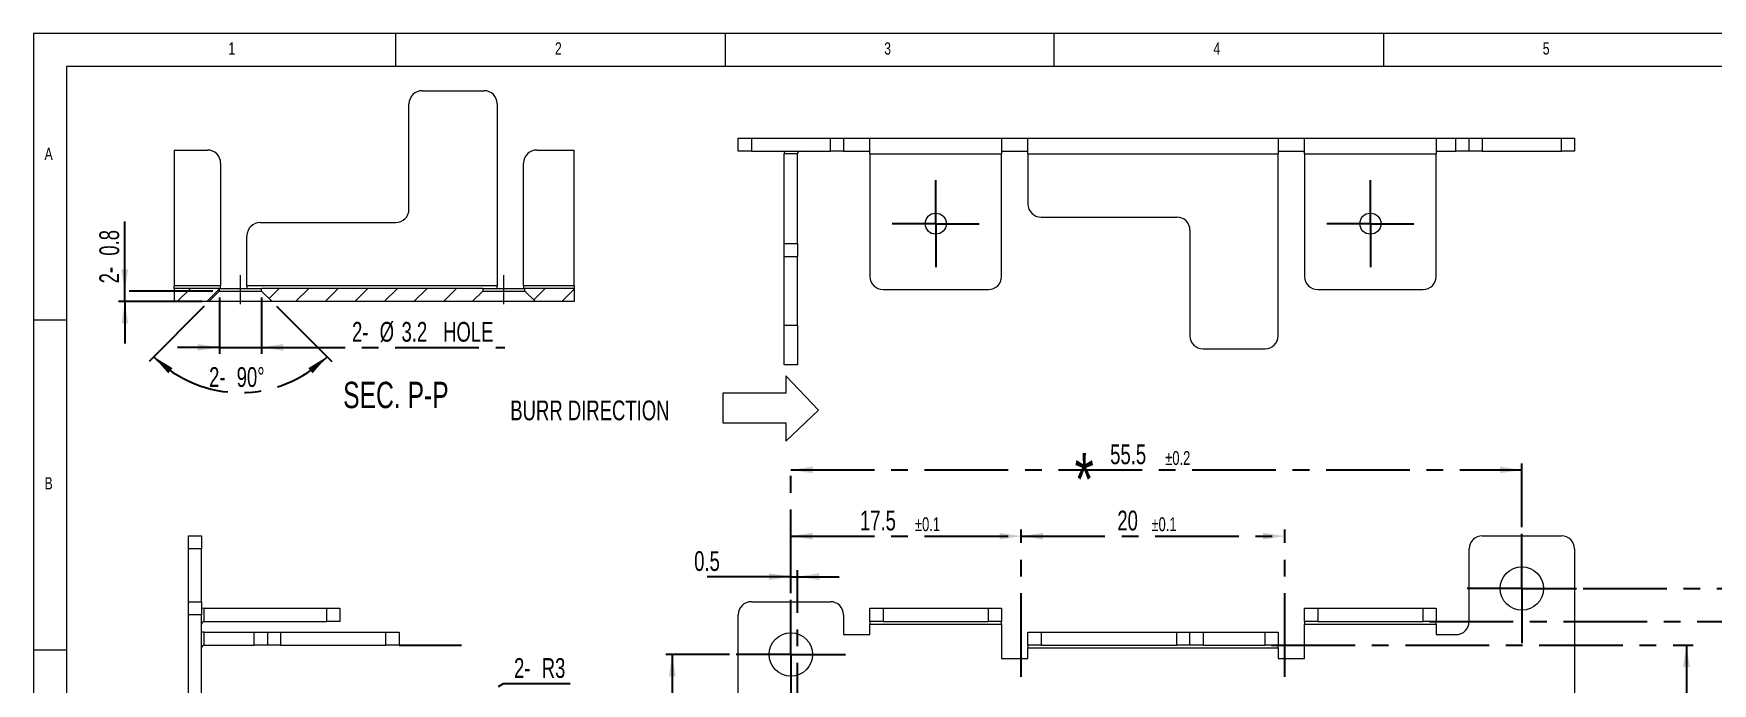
# Model space of a CAD drawing. Header units: millimetres. Extents: x 5 to 415, y 5 to 292.
# Drawn here: x 5 to 259.9, y 193.4 to 292 of the extents above; entities that cross this region are included whole.
import ezdxf

# ---------------------------------------------------------------- set-up
doc = ezdxf.new("R2010")
doc.units = ezdxf.units.MM
doc.linetypes.add('CENTERX2', pattern=[20.32, 12.7, -2.54, 2.54, -2.54])
doc.layers.add('CENTER_LINE', color=7, linetype='CENTERX2')
doc.styles.add('SLDTEXTSTYLE0', font='TXT', dxfattribs={"width": 0.7})
doc.styles.add('SLDTEXTSTYLE4', font='TXT', dxfattribs={"width": 0.75})
doc.dimstyles.new('SLDDIMSTYLE11', dxfattribs={"dimtxt": 3, "dimasz": 3.302, "dimexe": 0, "dimexo": 0.0625, "dimgap": 0.75, "dimtad": 1, "dimlfac": 0.5, "dimrnd": 1e-09, "dimdsep": 46, "dimtxsty": 'SLDTEXTSTYLE0', "dimsah": 1, "dimcen": 0.09, "dimadec": 0, "dimazin": 2, "dimtfac": 1, "dimtmove": 0, "dimatfit": 0, "dimfxl": 1, "dimfrac": 2, "dimtolj": 1, "dimtzin": 12, "dimarcsym": 0})
doc.dimstyles.new('SLDDIMSTYLE12', dxfattribs={"dimtxt": 3, "dimasz": 3.302, "dimexe": 0, "dimexo": 0.0625, "dimgap": 0.75, "dimtad": 1, "dimdec": 1, "dimlfac": 0.5, "dimrnd": 1e-09, "dimzin": 12, "dimdsep": 46, "dimtxsty": 'SLDTEXTSTYLE0', "dimsah": 1, "dimcen": 0.09, "dimadec": 0, "dimazin": 3, "dimtol": 1, "dimtp": 0.1, "dimtm": 0.1, "dimtfac": 1, "dimtdec": 1, "dimtofl": 0, "dimtmove": 0, "dimatfit": 3, "dimfxl": 1, "dimfrac": 2, "dimtolj": 1, "dimarcsym": 0})
doc.dimstyles.new('SLDDIMSTYLE14', dxfattribs={"dimtxt": 3, "dimasz": 3.302, "dimexe": 0, "dimexo": 0.0625, "dimgap": 0.75, "dimtad": 1, "dimdec": 4, "dimlfac": 0.5, "dimzin": 12, "dimdsep": 46, "dimtxsty": 'SLDTEXTSTYLE0', "dimsah": 1, "dimcen": 0.09, "dimazin": 3, "dimtfac": 1, "dimtofl": 0, "dimtmove": 0, "dimatfit": 3, "dimfxl": 1, "dimfrac": 2, "dimtolj": 1, "dimtzin": 12, "dimarcsym": 0})
doc.dimstyles.new('SLDDIMSTYLE2', dxfattribs={"dimtxt": 3, "dimasz": 3.302, "dimexe": 0, "dimexo": 0.0625, "dimgap": 0.75, "dimtad": 1, "dimlfac": 0.5, "dimrnd": 1e-09, "dimzin": 12, "dimdsep": 46, "dimtxsty": 'SLDTEXTSTYLE0', "dimsah": 1, "dimcen": 0.09, "dimadec": 0, "dimazin": 3, "dimtfac": 1, "dimtofl": 0, "dimtmove": 0, "dimatfit": 3, "dimfxl": 1, "dimfrac": 2, "dimtolj": 1, "dimtzin": 12, "dimarcsym": 0})
doc.dimstyles.new('SLDDIMSTYLE3', dxfattribs={"dimtxt": 3, "dimasz": 3.302, "dimexe": 0, "dimexo": 0.0625, "dimgap": 0.75, "dimtad": 1, "dimlfac": 0.5, "dimrnd": 1e-09, "dimzin": 12, "dimdsep": 46, "dimtxsty": 'SLDTEXTSTYLE0', "dimsah": 1, "dimcen": 0.09, "dimadec": 0, "dimazin": 3, "dimtol": 1, "dimtp": 0.2, "dimtm": 0.2, "dimtfac": 1, "dimtofl": 0, "dimtmove": 0, "dimatfit": 3, "dimfxl": 1, "dimfrac": 2, "dimtolj": 1, "dimarcsym": 0})
doc.dimstyles.new('SLDDIMSTYLE4', dxfattribs={"dimtxt": 3, "dimasz": 3.302, "dimexe": 0, "dimexo": 0.0625, "dimgap": 0.75, "dimtad": 1, "dimlfac": 0.5, "dimrnd": 1e-09, "dimzin": 12, "dimdsep": 46, "dimtxsty": 'SLDTEXTSTYLE0', "dimsah": 1, "dimcen": 0.09, "dimadec": 0, "dimazin": 3, "dimtfac": 1, "dimtmove": 0, "dimatfit": 0, "dimfxl": 1, "dimfrac": 2, "dimtolj": 1, "dimtzin": 12, "dimarcsym": 0})
doc.dimstyles.new('SLDDIMSTYLE5', dxfattribs={"dimtxt": 3, "dimasz": 3.302, "dimexe": 0, "dimexo": 0.0625, "dimgap": 0.75, "dimtad": 0, "dimtih": 1, "dimtoh": 1, "dimlfac": 0.5, "dimrnd": 1e-09, "dimzin": 12, "dimdsep": 46, "dimtxsty": 'SLDTEXTSTYLE0', "dimsah": 1, "dimcen": 0, "dimadec": 0, "dimazin": 3, "dimtfac": 1, "dimtofl": 0, "dimtmove": 0, "dimatfit": 3, "dimfxl": 1, "dimfrac": 2, "dimtolj": 1, "dimtzin": 12, "dimarcsym": 0})
doc.dimstyles.new('SLDDIMSTYLE8', dxfattribs={"dimtxt": 0.18, "dimasz": 3.302, "dimexe": 0, "dimexo": 0.0625, "dimgap": 0, "dimtad": 0, "dimtih": 1, "dimtoh": 1, "dimdec": 0, "dimrnd": 1e-09, "dimzin": 0, "dimdsep": 46, "dimtxsty": 'Standard', "dimblk1": 'NONE', "dimblk2": 'NONE', "dimsah": 1, "dimcen": 0.09, "dimadec": 0, "dimazin": 0, "dimtfac": 3.302, "dimtdec": 0, "dimtofl": 0, "dimtmove": 0, "dimatfit": 3, "dimldrblk": 'NONE', "dimfxl": 1, "dimfrac": 2, "dimtolj": 1, "dimtzin": 0, "dimarcsym": 0})

# ---------------------------------------------------------------- blocks, each defined once
blk = doc.blocks.new('_D_15')
at = {"layer": 'CENTER_LINE'}
for p, q in [((119.99, 209.58), (105.31, 209.58)), ((119.99, 207.08), (119.99, 210.58)), ((119.99, 209.58), (120.99, 209.58)), ((120.99, 183.78), (120.99, 210.58)), ((120.99, 209.58), (127.34, 209.58))]:
    blk.add_line(p, q, dxfattribs=at)
for points in [[(119.99, 209.58), (116.69, 210.09), (116.69, 209.07)], [(120.99, 209.58), (124.3, 209.07), (124.3, 210.09)]]:
    blk.add_solid(points, dxfattribs=at)
at = {"layer": 'CENTER_LINE', "insert": (105.31, 213.45), "char_height": 3, "attachment_point": 1, "style": 'SLDTEXTSTYLE0'}
blk.add_mtext('0.5', dxfattribs=at)
blk = doc.blocks.new('_D_16')
at = {"layer": 'CENTER_LINE'}
for p, q in [((119.99, 207.08), (119.99, 226.78)), ((119.99, 225.78), (230.99, 225.78)), ((230.99, 217.08), (230.99, 226.78))]:
    blk.add_line(p, q, dxfattribs=at)
for points in [[(119.99, 225.78), (123.3, 225.28), (123.3, 226.29)], [(230.99, 225.78), (227.69, 226.29), (227.69, 225.28)]]:
    blk.add_solid(points, dxfattribs=at)
at = {"layer": 'CENTER_LINE', "attachment_point": 1, "style": 'SLDTEXTSTYLE0'}
for s, insert, char_height in [('55.5', (168.48, 229.65), 3), ('±0.2', (176.84, 228.64), 2.1)]:
    blk.add_mtext(s, dxfattribs=dict(at, insert=insert, char_height=char_height))
blk = doc.blocks.new('_D_17')
at = {"layer": 'CENTER_LINE'}
for p, q in [((154.99, 194.38), (154.99, 216.73)), ((194.99, 194.38), (194.99, 216.73)), ((154.99, 215.73), (194.99, 215.73))]:
    blk.add_line(p, q, dxfattribs=at)
for points in [[(154.99, 215.73), (158.3, 215.22), (158.3, 216.24)], [(194.99, 215.73), (191.69, 216.24), (191.69, 215.22)]]:
    blk.add_solid(points, dxfattribs=at)
at = {"layer": 'CENTER_LINE', "attachment_point": 1, "style": 'SLDTEXTSTYLE0'}
for s, insert, char_height in [('20', (169.57, 219.6), 3), ('±0.1', (174.75, 218.59), 2.1)]:
    blk.add_mtext(s, dxfattribs=dict(at, insert=insert, char_height=char_height))
blk = doc.blocks.new('_D_22')
at = {"layer": 'CENTER_LINE'}
for p, q in [((119.99, 207.08), (119.99, 216.73)), ((154.99, 194.38), (154.99, 216.73)), ((119.99, 215.73), (154.99, 215.73))]:
    blk.add_line(p, q, dxfattribs=at)
for points in [[(119.99, 215.73), (123.3, 215.22), (123.3, 216.24)], [(154.99, 215.73), (151.69, 216.24), (151.69, 215.22)]]:
    blk.add_solid(points, dxfattribs=at)
at = {"layer": 'CENTER_LINE', "attachment_point": 1, "style": 'SLDTEXTSTYLE0'}
for s, insert, char_height in [('17.5', (130.48, 219.6), 3), ('±0.1', (138.84, 218.59), 2.1)]:
    blk.add_mtext(s, dxfattribs=dict(at, insert=insert, char_height=char_height))
blk = doc.blocks.new('_D_23')
at = {"layer": 'CENTER_LINE'}
for p, q in [((110.69, 197.78), (100.99, 197.78)), ((101.99, 197.78), (101.99, 117.78)), ((110.69, 117.78), (100.99, 117.78))]:
    blk.add_line(p, q, dxfattribs=at)
for points in [[(101.99, 197.78), (101.49, 194.48), (102.5, 194.48)], [(101.99, 117.78), (102.5, 121.09), (101.49, 121.09)]]:
    blk.add_solid(points, dxfattribs=at)
at = {"layer": 'CENTER_LINE', "attachment_point": 1, "rotation": 90, "style": 'SLDTEXTSTYLE0'}
for s, insert, char_height in [('±0.2', (99.14, 157.54), 2.1), ('40', (98.13, 152.36), 3)]:
    blk.add_mtext(s, dxfattribs=dict(at, insert=insert, char_height=char_height))
blk = doc.blocks.new('_D_30')
at = {"layer": 'CENTER_LINE'}
for p, q in [((240.29, 207.78), (272.97, 207.78)), ((271.97, 207.78), (271.97, 107.78)), ((240.29, 107.78), (272.97, 107.78))]:
    blk.add_line(p, q, dxfattribs=at)
for points in [[(271.97, 207.78), (271.47, 204.48), (272.48, 204.48)], [(271.97, 107.78), (272.48, 111.09), (271.47, 111.09)]]:
    blk.add_solid(points, dxfattribs=at)
at = {"layer": 'CENTER_LINE', "attachment_point": 1, "rotation": 90, "style": 'SLDTEXTSTYLE0'}
for s, insert, char_height in [('±0.2', (269.12, 157.54), 2.1), ('50', (268.11, 152.36), 3)]:
    blk.add_mtext(s, dxfattribs=dict(at, insert=insert, char_height=char_height))
blk = doc.blocks.new('_D_33')
at = {"layer": 'CENTER_LINE'}
for p, q in [((216.99, 202.78), (263.07, 202.78)), ((262.07, 112.78), (262.07, 202.78)), ((216.99, 112.78), (263.07, 112.78))]:
    blk.add_line(p, q, dxfattribs=at)
for points in [[(262.07, 202.78), (261.57, 199.48), (262.58, 199.48)], [(262.07, 112.78), (262.58, 116.09), (261.57, 116.09)]]:
    blk.add_solid(points, dxfattribs=at)
at = {"layer": 'CENTER_LINE', "char_height": 3, "attachment_point": 1, "rotation": 90, "style": 'SLDTEXTSTYLE0'}
for s, insert in [('(BENDING)', (261.7, 148.67)), ('45', (258.2, 155.77))]:
    blk.add_mtext(s, dxfattribs=dict(at, insert=insert))
blk = doc.blocks.new('_D_34')
at = {"layer": 'CENTER_LINE'}
for p, q in [((192.99, 199.18), (256.99, 199.18)), ((255.99, 199.18), (255.99, 116.38)), ((192.99, 116.38), (256.99, 116.38))]:
    blk.add_line(p, q, dxfattribs=at)
for points in [[(255.99, 199.18), (255.49, 195.88), (256.5, 195.88)], [(255.99, 116.38), (256.5, 119.69), (255.49, 119.69)]]:
    blk.add_solid(points, dxfattribs=at)
at = {"layer": 'CENTER_LINE', "attachment_point": 1, "rotation": 90, "style": 'SLDTEXTSTYLE0'}
for s, insert, char_height in [('±0.2', (253.14, 159.13), 2.1), ('41.4', (252.13, 150.77), 3)]:
    blk.add_mtext(s, dxfattribs=dict(at, insert=insert, char_height=char_height))
blk = doc.blocks.new('SW_CENTERMARKSYMBOL_3')
at = {"layer": 'CENTER_LINE', "color": 0}
for p, q in [((0, 5), (0, 8.3)), ((0, 0), (0, 5)), ((-5, 0), (-8.3, 0)), ((0, 0), (-5, 0)), ((0, 0), (0, -5)), ((0, 0), (5, 0)), ((5, 0), (8.3, 0)), ((0, -5), (0, -8.3))]:
    blk.add_line(p, q, dxfattribs=at)
blk = doc.blocks.new('SW_CENTERMARKSYMBOL_4')
at = {"layer": 'CENTER_LINE', "color": 0}
for p, q in [((0, 5), (0, 8.3)), ((0, 0), (0, 5)), ((-5, 0), (-8.3, 0)), ((0, 0), (-5, 0)), ((0, 0), (0, -5)), ((0, 0), (5, 0)), ((5, 0), (8.3, 0)), ((0, -5), (0, -8.3))]:
    blk.add_line(p, q, dxfattribs=at)
blk = doc.blocks.new('_D_35')
at = {"layer": 'CENTER_LINE'}
for p, q in [((30.9, 250.63), (22.53, 242.26)), ((41.91, 250.63), (50.28, 242.26))]:
    blk.add_line(p, q, dxfattribs=at)
blk.add_arc((36.41, 256.13), 18.62, 225, 315, dxfattribs=at)
for points in [[(23.24, 242.97), (25.44, 240.45), (26.1, 241.23)], [(49.57, 242.97), (46.72, 241.23), (47.37, 240.45)]]:
    blk.add_solid(points, dxfattribs=at)
at = {"layer": 'CENTER_LINE', "char_height": 3, "attachment_point": 1, "style": 'SLDTEXTSTYLE0'}
for s, insert in [('2-', (31.65, 241.38)), ('90°', (35.84, 241.38))]:
    blk.add_mtext(s, dxfattribs=dict(at, insert=insert))
blk = doc.blocks.new('_D_36')
at = {"layer": 'CENTER_LINE'}
for p, q in [((18.85, 252.93), (18.85, 263.47)), ((32.21, 252.93), (17.85, 252.93)), ((18.85, 251.33), (18.85, 252.93)), ((30.61, 251.33), (17.85, 251.33)), ((18.85, 251.33), (18.85, 244.98))]:
    blk.add_line(p, q, dxfattribs=at)
for points in [[(18.85, 252.93), (19.36, 256.23), (18.34, 256.23)], [(18.85, 251.33), (18.34, 248.03), (19.36, 248.03)]]:
    blk.add_solid(points, dxfattribs=at)
at = {"layer": 'CENTER_LINE', "char_height": 3, "attachment_point": 1, "rotation": 90, "style": 'SLDTEXTSTYLE0'}
for s, insert in [('0.8', (14.99, 258.29)), ('2-', (14.99, 254.1))]:
    blk.add_mtext(s, dxfattribs=dict(at, insert=insert))
blk = doc.blocks.new('_D_37')
at = {"layer": 'CENTER_LINE'}
for p, q in [((33.21, 251.93), (33.21, 243.38)), ((39.61, 251.93), (39.61, 243.38)), ((33.21, 244.38), (26.86, 244.38)), ((33.21, 244.38), (39.61, 244.38)), ((39.61, 244.38), (76.55, 244.38))]:
    blk.add_line(p, q, dxfattribs=at)
for points in [[(33.21, 244.38), (29.91, 244.88), (29.91, 243.87)], [(39.61, 244.38), (42.91, 243.87), (42.91, 244.88)]]:
    blk.add_solid(points, dxfattribs=at)
at = {"layer": 'CENTER_LINE', "char_height": 3, "attachment_point": 1, "style": 'SLDTEXTSTYLE0'}
for s, insert in [('2-', (53.36, 248.24)), ('%%c', (57.55, 248.24)), ('3.2', (60.87, 248.24)), ('HOLE', (67.18, 248.24))]:
    blk.add_mtext(s, dxfattribs=dict(at, insert=insert))
blk = doc.blocks.new('_D_44')
at = {"layer": 'CENTER_LINE'}
for p, q in [((62.18, 185.65), (76.38, 193.35)), ((76.38, 193.35), (86.49, 193.35)), ((56.91, 182.78), (62.18, 185.65))]:
    blk.add_line(p, q, dxfattribs=at)
blk.add_solid([(62.18, 185.65), (65.33, 186.77), (64.84, 187.67)], dxfattribs=at)
at = {"layer": 'CENTER_LINE', "char_height": 3, "attachment_point": 1, "style": 'SLDTEXTSTYLE0'}
for s, insert in [('2-', (77.96, 197.22)), ('R3', (82.16, 197.22))]:
    blk.add_mtext(s, dxfattribs=dict(at, insert=insert))
blk = doc.blocks.new('_None')
blk = doc.blocks.new('SW_CENTERMARKSYMBOL_12')
at = {"layer": 'CENTER_LINE', "color": 0}
for p, q in [((0, 5), (0, 6.6)), ((0, 0), (0, 5)), ((-5, 0), (-6.6, 0)), ((0, 0), (-5, 0)), ((0, 0), (0, -5)), ((0, 0), (5, 0)), ((5, 0), (6.6, 0)), ((0, -5), (0, -6.6))]:
    blk.add_line(p, q, dxfattribs=at)
blk = doc.blocks.new('SW_CENTERMARKSYMBOL_13')
at = {"layer": 'CENTER_LINE', "color": 0}
for p, q in [((0, 5), (0, 6.6)), ((0, 0), (0, 5)), ((-5, 0), (-6.6, 0)), ((0, 0), (-5, 0)), ((0, 0), (0, -5)), ((0, 0), (5, 0)), ((5, 0), (6.6, 0)), ((0, -5), (0, -6.6))]:
    blk.add_line(p, q, dxfattribs=at)

msp = doc.modelspace()

# ---------------------------------------------------------------- hatches: boundary and pattern name
at = {"layer": 'CENTER_LINE', "linetype": 'Continuous', "lineweight": 18}
h = msp.add_hatch(dxfattribs=at)
h.set_pattern_fill('ANSI31', color=256, style=0)
h.paths.add_polyline_path([(26.36902, 251.33255), (31.60703, 251.33255), (33.20703, 252.93255), (33.20703, 253.33255), (26.36902, 253.33255)], flags=0)
h = msp.add_hatch(dxfattribs=at)
h.set_pattern_fill('ANSI31', color=256, style=0)
h.paths.add_polyline_path([(73.20703, 252.93255), (73.20703, 253.33255), (39.60703, 253.33255), (39.60703, 252.93255), (41.20703, 251.33255), (71.60703, 251.33255)], flags=0)
h = msp.add_hatch(dxfattribs=at)
h.set_pattern_fill('ANSI31', color=256, style=0)
h.paths.add_polyline_path([(81.20703, 251.33255), (87.10405, 251.33255), (87.10405, 253.33255), (79.60703, 253.33255), (79.60703, 252.93255)], flags=0)

# ---------------------------------------------------------------- linework, layer by layer
at = {"color": 7, "linetype": 'Continuous', "lineweight": 18}
for p, q in [((415, 292), (5, 292)), ((5, 292), (5, 5)), ((60, 287), (60, 292)), ((110, 292), (110, 287)), ((160, 287), (160, 292)), ((210, 292), (210, 287)), ((410.25049, 287), (10, 287)), ((10, 287), (10, 10)), ((64.00703, 283.33255), (73.40703, 283.33255)), ((62.00703, 265.33255), (62.00703, 281.33255)), ((75.40703, 281.33255), (75.40703, 253.73255)), ((111.99486, 274.15408), (111.99486, 276.15408)), ((111.99486, 276.15408), (113.99486, 276.15408)), ((113.99486, 276.15408), (113.99486, 274.15408)), ((113.99486, 276.15408), (125.99486, 276.15408)), ((125.99486, 274.15408), (125.99486, 276.15408)), ((125.99486, 276.15408), (127.99486, 276.15408)), ((127.99486, 276.15408), (127.99486, 274.15408)), ((127.99486, 276.15408), (131.99486, 276.15408)), ((131.99486, 273.75408), (131.99486, 276.15408)), ((131.99486, 276.15408), (151.99486, 276.15408)), ((151.99486, 276.15408), (151.99486, 273.75408)), ((151.99486, 276.15408), (155.99486, 276.15408)), ((155.99486, 273.75408), (155.99486, 276.15408)), ((155.99486, 276.15408), (193.99486, 276.15408)), ((193.99486, 276.15408), (193.99486, 273.75408)), ((193.99486, 276.15408), (197.99486, 276.15408)), ((197.99486, 273.75408), (197.99486, 276.15408)), ((197.99486, 276.15408), (217.99486, 276.15408)), ((217.99486, 276.15408), (217.99486, 273.75408)), ((217.99486, 276.15408), (220.99486, 276.15408)), ((220.99486, 274.15408), (220.99486, 276.15408)), ((220.99486, 276.15408), (222.99486, 276.15408)), ((222.99486, 274.15408), (222.99486, 276.15408)), ((222.99486, 276.15408), (224.99486, 276.15408)), ((224.99486, 276.15408), (224.99486, 274.15408)), ((224.99486, 276.15408), (236.99486, 276.15408)), ((236.99486, 274.15408), (236.99486, 276.15408)), ((236.99486, 276.15408), (238.99486, 276.15408)), ((238.99486, 276.15408), (238.99486, 274.15408)), ((26.36902, 274.33255), (31.40703, 274.33255)), ((26.36902, 274.33255), (26.36902, 253.73255)), ((81.40703, 274.33255), (87.10405, 274.33255)), ((87.10405, 253.73255), (87.10405, 274.33255)), ((113.99486, 274.15408), (111.99486, 274.15408)), ((113.99486, 274.15408), (125.99486, 274.15408)), ((119.02842, 274.15408), (118.99486, 273.75408)), ((120.99486, 273.75408), (118.99486, 273.75408)), ((118.99486, 260.15408), (118.99486, 273.75408)), ((120.99486, 260.15408), (120.99486, 273.75408)), ((127.99486, 274.15408), (125.99486, 274.15408)), ((127.99486, 274.15408), (131.99486, 274.15408)), ((131.99486, 273.75408), (131.99486, 255.15408)), ((131.99486, 273.75408), (151.99486, 273.75408)), ((151.99486, 274.15408), (155.99486, 274.15408)), ((151.99486, 255.15408), (151.99486, 273.75408)), ((155.99486, 273.75408), (155.99486, 266.15408)), ((155.99486, 273.75408), (193.99486, 273.75408)), ((193.99486, 274.15408), (197.99486, 274.15408)), ((193.99486, 246.15408), (193.99486, 273.75408)), ((197.99486, 273.75408), (197.99486, 255.15408)), ((197.99486, 273.75408), (217.99486, 273.75408)), ((217.99486, 274.15408), (220.99486, 274.15408)), ((217.99486, 255.15408), (217.99486, 273.75408)), ((222.99486, 274.15408), (220.99486, 274.15408)), ((224.99486, 274.15408), (222.99486, 274.15408)), ((224.99486, 274.15408), (236.99486, 274.15408)), ((238.99486, 274.15408), (236.99486, 274.15408)), ((33.40703, 272.33255), (33.40703, 253.73255)), ((79.40703, 253.73255), (79.40703, 272.33255)), ((39.40703, 263.33255), (60.00703, 263.33255)), ((157.99486, 264.15408), (178.59486, 264.15408)), ((37.40703, 253.73255), (37.40703, 261.33255)), ((118.99486, 260.15408), (120.99486, 260.15408)), ((118.99486, 258.15408), (118.99486, 260.15408)), ((120.99486, 260.15408), (120.99486, 258.15408)), ((180.59486, 262.15408), (180.59486, 246.15408)), ((118.99486, 258.15408), (120.99486, 258.15408)), ((118.99486, 247.75408), (118.99486, 258.15408)), ((120.99486, 247.75408), (120.99486, 258.15408)), ((33.40703, 253.73255), (26.36902, 253.73255)), ((26.36902, 253.33255), (26.36902, 253.73255)), ((26.36902, 253.33255), (26.36902, 251.33255)), ((33.20703, 253.33255), (26.36902, 253.33255)), ((33.20703, 252.93255), (31.60703, 251.33255)), ((33.20703, 253.33255), (33.20703, 252.93255)), ((33.20703, 253.33255), (39.60703, 253.33255)), ((33.20703, 252.93255), (39.60703, 252.93255)), ((33.40703, 253.33255), (33.40703, 253.73255)), ((75.40703, 253.73255), (37.40703, 253.73255)), ((37.40703, 253.73255), (37.40703, 253.33255)), ((39.60703, 252.93255), (39.60703, 253.33255)), ((73.20703, 253.33255), (39.60703, 253.33255)), ((41.20703, 251.33255), (39.60703, 252.93255)), ((73.20703, 252.93255), (71.60703, 251.33255)), ((73.20703, 253.33255), (73.20703, 252.93255)), ((73.20703, 253.33255), (79.60703, 253.33255)), ((73.20703, 252.93255), (79.60703, 252.93255)), ((75.40703, 253.33255), (75.40703, 253.73255)), ((79.40703, 253.73255), (79.40703, 253.33255)), ((87.10405, 253.73255), (79.40703, 253.73255)), ((79.60703, 252.93255), (79.60703, 253.33255)), ((87.10405, 253.33255), (79.60703, 253.33255)), ((81.20703, 251.33255), (79.60703, 252.93255)), ((87.10405, 253.73255), (87.10405, 253.33255)), ((87.10405, 253.33255), (87.10405, 251.33255)), ((133.99486, 253.15408), (149.99486, 253.15408)), ((199.99486, 253.15408), (215.99486, 253.15408)), ((31.60703, 251.33255), (26.36902, 251.33255)), ((41.20703, 251.33255), (31.60703, 251.33255)), ((71.60703, 251.33255), (41.20703, 251.33255)), ((81.20703, 251.33255), (71.60703, 251.33255)), ((87.10405, 251.33255), (81.20703, 251.33255)), ((10, 248.5), (5, 248.5)), ((118.99486, 247.75408), (120.99486, 247.75408)), ((118.99486, 241.75408), (118.99486, 247.75408)), ((120.99486, 247.75408), (120.99486, 241.75408)), ((182.59486, 244.15408), (191.99486, 244.15408)), ((120.99486, 241.75408), (118.99486, 241.75408)), ((28.51091, 215.78309), (30.51091, 215.78309)), ((28.51091, 213.78309), (28.51091, 215.78309)), ((30.51091, 215.78309), (30.51091, 213.78309)), ((224.99486, 215.78309), (236.99486, 215.78309)), ((30.51091, 213.78309), (28.51091, 213.78309)), ((28.51091, 205.78309), (28.51091, 213.78309)), ((30.51091, 205.78309), (30.51091, 213.78309)), ((222.99486, 202.78309), (222.99486, 213.78309)), ((238.99486, 213.78309), (238.99486, 101.78309)), ((28.51091, 205.78309), (30.51091, 205.78309)), ((28.51091, 203.78309), (28.51091, 205.78309)), ((30.51091, 205.78309), (30.51091, 203.78309)), ((30.91091, 204.78309), (30.51091, 204.74952)), ((30.91091, 202.78309), (30.91091, 204.78309)), ((30.91091, 204.78309), (49.51091, 204.78309)), ((49.51091, 202.78309), (49.51091, 204.78309)), ((49.51091, 204.78309), (51.51091, 204.78309)), ((51.51091, 204.78309), (51.51091, 202.78309)), ((113.99486, 205.78309), (125.99486, 205.78309)), ((131.99486, 202.78309), (131.99486, 204.78309)), ((131.99486, 204.78309), (133.99486, 204.78309)), ((133.99486, 204.78309), (133.99486, 202.78309)), ((133.99486, 204.78309), (149.99486, 204.78309)), ((149.99486, 202.78309), (149.99486, 204.78309)), ((149.99486, 204.78309), (151.99486, 204.78309)), ((151.99486, 204.78309), (151.99486, 202.78309)), ((197.99486, 202.78309), (197.99486, 204.78309)), ((197.99486, 204.78309), (199.99486, 204.78309)), ((199.99486, 204.78309), (199.99486, 202.78309)), ((199.99486, 204.78309), (215.99486, 204.78309)), ((215.99486, 202.78309), (215.99486, 204.78309)), ((215.99486, 204.78309), (217.99486, 204.78309)), ((217.99486, 204.78309), (217.99486, 202.78309)), ((30.51091, 203.78309), (28.51091, 203.78309)), ((28.51091, 191.78309), (28.51091, 203.78309)), ((30.51091, 191.78309), (30.51091, 203.78309)), ((30.91091, 202.78309), (49.51091, 202.78309)), ((51.51091, 202.78309), (49.51091, 202.78309)), ((111.99486, 191.78309), (111.99486, 203.78309)), ((127.99486, 203.78309), (127.99486, 200.78309)), ((133.99486, 202.78309), (131.99486, 202.78309)), ((131.99486, 202.78309), (131.99486, 202.38309)), ((131.99486, 202.38309), (151.99486, 202.38309)), ((131.99486, 200.78309), (131.99486, 202.38309)), ((133.99486, 202.78309), (149.99486, 202.78309)), ((151.99486, 202.78309), (149.99486, 202.78309)), ((151.99486, 202.38309), (151.99486, 202.78309)), ((151.99486, 202.38309), (151.99486, 197.18309)), ((199.99486, 202.78309), (197.99486, 202.78309)), ((197.99486, 202.78309), (197.99486, 202.38309)), ((197.99486, 202.38309), (217.99486, 202.38309)), ((197.99486, 197.18309), (197.99486, 202.38309)), ((199.99486, 202.78309), (215.99486, 202.78309)), ((217.99486, 202.78309), (215.99486, 202.78309)), ((217.99486, 202.38309), (217.99486, 202.78309)), ((217.99486, 202.38309), (217.99486, 200.78309)), ((30.91091, 201.18309), (30.51091, 201.14952)), ((30.91091, 199.18309), (30.91091, 201.18309)), ((30.91091, 201.18309), (38.51091, 201.18309)), ((30.91091, 199.18309), (38.51091, 199.18309)), ((38.51091, 199.18309), (38.51091, 201.18309)), ((38.51091, 201.18309), (40.51091, 201.18309)), ((40.51091, 199.18309), (38.51091, 199.18309)), ((40.51091, 201.18309), (40.51091, 199.18309)), ((40.51091, 201.18309), (42.51091, 201.18309)), ((42.51091, 199.18309), (40.51091, 199.18309)), ((42.51091, 201.18309), (42.51091, 199.18309)), ((42.51091, 201.18309), (58.51091, 201.18309)), ((42.51091, 199.18309), (58.51091, 199.18309)), ((58.51091, 199.18309), (58.51091, 201.18309)), ((58.51091, 201.18309), (60.51091, 201.18309)), ((60.51091, 199.18309), (58.51091, 199.18309)), ((60.51091, 201.18309), (60.51091, 199.18309)), ((127.99486, 200.78309), (131.99486, 200.78309)), ((155.99486, 199.18309), (155.99486, 201.18309)), ((155.99486, 201.18309), (157.99486, 201.18309)), ((157.99486, 199.18309), (155.99486, 199.18309)), ((155.99486, 199.18309), (155.99486, 198.78309)), ((157.99486, 201.18309), (157.99486, 199.18309)), ((157.99486, 201.18309), (178.59486, 201.18309)), ((157.99486, 199.18309), (178.59486, 199.18309)), ((178.59486, 199.18309), (178.59486, 201.18309)), ((178.59486, 201.18309), (180.59486, 201.18309)), ((180.59486, 199.18309), (178.59486, 199.18309)), ((180.59486, 199.18309), (180.59486, 201.18309)), ((180.59486, 201.18309), (182.59486, 201.18309)), ((182.59486, 199.18309), (180.59486, 199.18309)), ((182.59486, 201.18309), (182.59486, 199.18309)), ((182.59486, 201.18309), (191.99486, 201.18309)), ((182.59486, 199.18309), (191.99486, 199.18309)), ((191.99486, 199.18309), (191.99486, 201.18309)), ((191.99486, 201.18309), (193.99486, 201.18309)), ((193.99486, 199.18309), (191.99486, 199.18309)), ((193.99486, 201.18309), (193.99486, 199.18309)), ((193.99486, 198.78309), (193.99486, 199.18309)), ((217.99486, 200.78309), (220.99486, 200.78309)), ((5, 198.5), (10, 198.5)), ((151.99486, 197.18309), (155.99486, 197.18309)), ((155.99486, 198.78309), (193.99486, 198.78309)), ((155.99486, 197.18309), (155.99486, 198.78309)), ((193.99486, 198.78309), (193.99486, 197.18309)), ((193.99486, 197.18309), (197.99486, 197.18309))]:
    msp.add_line(p, q, dxfattribs=at)
for centre, radius in [((141.99486, 263.15408), 1.6), ((207.99486, 263.15408), 1.6), ((230.99486, 207.78309), 3.3), ((119.99486, 197.78309), 3.3)]:
    msp.add_circle(centre, radius, dxfattribs=at)
for centre, radius, start, end in [((64.00703, 281.33255), 2, 90, 180), ((73.40703, 281.33255), 2, 0, 90), ((31.40703, 272.33255), 2, 0, 90), ((81.40703, 272.33255), 2, 90, 180), ((121.39486, 273.75408), 0.4, 90, 180), ((60.00703, 265.33255), 2, 270, 0), ((157.99486, 266.15408), 2, 180, 270), ((39.40703, 261.33255), 2, 90, 180), ((178.59486, 262.15408), 2, 0, 90), ((133.99486, 255.15408), 2, 180, 270), ((149.99486, 255.15408), 2, 270, 0), ((199.99486, 255.15408), 2, 180, 270), ((215.99486, 255.15408), 2, 270, 0), ((182.59486, 246.15408), 2, 180, 270), ((191.99486, 246.15408), 2, 270, 0), ((224.99486, 213.78309), 2, 90, 180), ((236.99486, 213.78309), 2, 0, 90), ((113.99486, 203.78309), 2, 90, 180), ((125.99486, 203.78309), 2, 0, 90), ((30.91091, 202.38309), 0.4, 90, 180), ((220.99486, 202.78309), 2, 270, 0), ((30.91091, 198.78309), 0.4, 90, 180)]:
    msp.add_arc(centre, radius, start, end, dxfattribs=at)
at = {"layer": 'CENTER_LINE', "linetype": 'CENTERX2', "lineweight": 18}
for p, q in [((36.40703, 250.93255), (36.40703, 255.33255)), ((76.40703, 250.93255), (76.40703, 255.33255))]:
    msp.add_line(p, q, dxfattribs=at)
at = {"layer": 'CENTER_LINE', "color": 7, "linetype": 'Continuous', "lineweight": 18}
for p, q in [((119.23989, 240.04896), (119.23989, 237.44965)), ((124.17859, 234.85033), (119.23989, 240.04896)), ((109.64151, 237.44965), (109.64151, 232.90907)), ((119.23989, 237.44965), (109.64151, 237.44965)), ((119.23989, 230.15858), (124.17859, 234.85033)), ((109.64151, 232.90907), (119.23989, 232.90907))]:
    msp.add_line(p, q, dxfattribs=at)
at = {"layer": 'CENTER_LINE', "color": 7, "linetype": 'CENTERX2', "lineweight": 18}
msp.add_line((119.23989, 232.90907), (119.23989, 230.15858), dxfattribs=at)

# ---------------------------------------------------------------- block references
at = {"layer": 'CENTER_LINE'}
for name, p in [('SW_CENTERMARKSYMBOL_13', (141.99486, 263.15408)), ('SW_CENTERMARKSYMBOL_12', (207.99486, 263.15408)), ('SW_CENTERMARKSYMBOL_3', (230.99486, 207.78309)), ('SW_CENTERMARKSYMBOL_4', (119.99486, 197.78309))]:
    msp.add_blockref(name, p, dxfattribs=at)

# ---------------------------------------------------------------- texts
at = {"color": 7, "linetype": 'Continuous', "lineweight": 0, "char_height": 1.85208, "attachment_point": 1, "style": 'SLDTEXTSTYLE4'}
for s, insert in [('1', (34.58333, 290.66802)), ('2', (84.16667, 290.66802)), ('3', (134.16667, 290.66802)), ('4', (184.16667, 290.66802)), ('5', (234.16667, 290.66802)), ('A', (6.66667, 274.66802)), ('B', (6.66667, 224.66802))]:
    msp.add_mtext(s, dxfattribs=dict(at, insert=insert))
at = {"layer": 'CENTER_LINE', "style": 'SLDTEXTSTYLE0'}
for s, insert, char_height, attachment_point in [('SEC. P-P', (60.02185, 239.15766), 4, 2), ('BURR DIRECTION', (77.38736, 236.31712), 3, 1), ('*', (163.08143, 228.36405), 8, 1)]:
    msp.add_mtext(s, dxfattribs=dict(at, insert=insert, char_height=char_height, attachment_point=attachment_point))

# ---------------------------------------------------------------- dimensions: what is measured, and where the dimension line sits
at = {"layer": 'CENTER_LINE'}
dim = msp.add_linear_dim(base=(18.85288, 252.93255), p1=(31.60703, 251.33255), p2=(33.20703, 252.93255), angle=90, text='2-<>', dimstyle='SLDDIMSTYLE11', dxfattribs=at)
dim.commit()
dim.dimension.update_dxf_attribs({"geometry": '_D_36', "text_midpoint": (18.85288, 258.78289), "dimtype": 160})
dim = msp.add_angular_dim_2l(base=(36.40703, 237.51103), line1=((41.20703, 251.33255), (39.60703, 252.93255)), line2=((33.20703, 252.93255), (31.60703, 251.33255)), text='2-<>', dimstyle='SLDDIMSTYLE14', dxfattribs=at)
dim.commit()
dim.dimension.update_dxf_attribs({"geometry": '_D_35', "text_midpoint": (36.40703, 237.51103), "dimtype": 162})
dim = msp.add_linear_dim(base=(39.60703, 244.37625), p1=(33.20703, 252.93255), p2=(39.60703, 252.93255), text='2-%%c<> HOLE', dimstyle='SLDDIMSTYLE4', dxfattribs=at)
dim.commit()
dim.dimension.update_dxf_attribs({"geometry": '_D_37', "text_midpoint": (64.95227, 244.37625), "dimtype": 160})
for base, p1, p2, dimstyle, picture, middle in [((230.99486, 225.78309), (119.99486, 206.08309), (230.99486, 216.08309), 'SLDDIMSTYLE3', '_D_16', (175.49486, 225.78309)), ((154.99486, 215.73037), (119.99486, 206.08309), (154.99486, 193.38309), 'SLDDIMSTYLE12', '_D_22', (137.49486, 215.73037)), ((194.99486, 215.73037), (154.99486, 193.38309), (194.99486, 193.38309), 'SLDDIMSTYLE12', '_D_17', (174.99486, 215.73037)), ((120.99486, 209.58013), (119.99486, 206.08309), (120.99486, 182.78309), 'SLDDIMSTYLE11', '_D_15', (107.89741, 209.58013))]:
    dim = msp.add_linear_dim(base=base, p1=p1, p2=p2, dimstyle=dimstyle, dxfattribs=at)
    dim.commit()
    dim.dimension.update_dxf_attribs({"geometry": picture, "text_midpoint": middle, "dimtype": 160})
for base, p1, p2, dimstyle, picture, middle in [((271.97359, 107.78309), (239.29486, 207.78309), (239.29486, 107.78309), 'SLDDIMSTYLE3', '_D_30', (271.97359, 157.78309)), ((265.56465, 202.78309), (215.99486, 112.78309), (215.99486, 202.78309), 'SLDDIMSTYLE2', '_D_33', (265.56465, 157.78309)), ((255.99486, 116.38309), (191.99486, 199.18309), (191.99486, 116.38309), 'SLDDIMSTYLE3', '_D_34', (255.99486, 157.78309)), ((101.99486, 117.78309), (111.69486, 197.78309), (111.69486, 117.78309), 'SLDDIMSTYLE3', '_D_23', (101.99486, 157.78309))]:
    dim = msp.add_linear_dim(base=base, p1=p1, p2=p2, angle=90, dimstyle=dimstyle, dxfattribs=at)
    dim.commit()
    dim.dimension.update_dxf_attribs({"geometry": picture, "text_midpoint": middle, "dimtype": 160})
dim = msp.add_radius_dim(center=(56.91091, 182.78309), mpoint=(62.184, 185.6457), text='2-<>', dimstyle='SLDDIMSTYLE5', dxfattribs=at)
dim.commit()
dim.dimension.update_dxf_attribs({"geometry": '_D_44', "text_midpoint": (82.22919, 195.09865), "dimtype": 164})

# ---------------------------------------------------------------- leaders
at = {"layer": 'CENTER_LINE', "has_arrowhead": 0}
msp.add_leader([(60.51091, 199.18309), (69.98824, 199.18309)], dimstyle='SLDDIMSTYLE8', dxfattribs=at)

doc.saveas('drawing.dxf')
